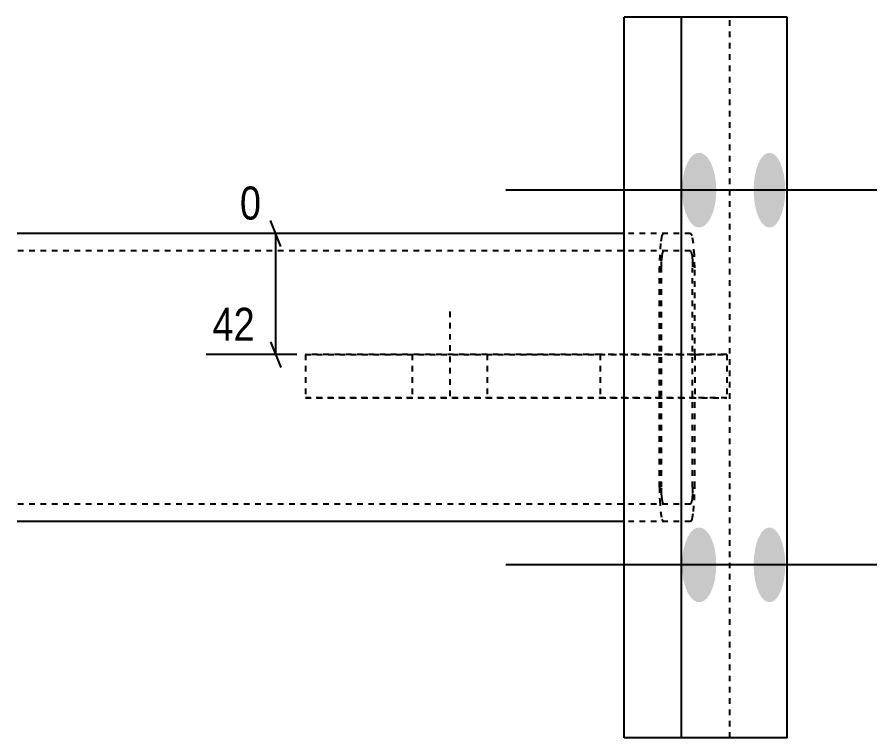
# Model space of a CAD drawing. Header units: millimetres. Extents: x 7 to 26412, y 5 to 885.
# Drawn here: x 11709.8 to 12007.8, y 7.2 to 257.2 of the extents above; entities that cross this region are included whole.
import ezdxf

# ---------------------------------------------------------------- set-up
doc = ezdxf.new("R2010")
doc.units = ezdxf.units.MM
doc.linetypes.add('DXK_LINE_DOT2', pattern=[3.9198, 1.9599, -1.9599])
doc.layers.add('MÅLSÆTNING', color=7, linetype='Continuous')
doc.layers.add('STÅL', color=7, linetype='Continuous')
doc.styles.add('Arial Narrow', font='ARIALN.TTF', dxfattribs={"height": 0.2})

msp = doc.modelspace()

# ---------------------------------------------------------------- hatches: boundary and pattern name
at = {"layer": 'STÅL', "linetype": 'Continuous'}
for points in [[(11940.31, 197.2), (11940.44, 199.9), (11940.82, 202.49), (11941.45, 204.84), (11942.28, 206.86), (11943.28, 208.46), (11944.41, 209.56), (11945.63, 210.13), (11946.87, 210.13), (11948.08, 209.56), (11949.22, 208.46), (11950.22, 206.86), (11951.05, 204.84), (11951.67, 202.49), (11952.06, 199.9), (11952.19, 197.2), (11952.06, 194.5), (11951.67, 191.91), (11951.05, 189.56), (11950.22, 187.54), (11949.22, 185.94), (11948.08, 184.84), (11946.87, 184.27), (11945.63, 184.27), (11944.41, 184.84), (11943.28, 185.94), (11942.28, 187.54), (11941.45, 189.56), (11940.82, 191.91), (11940.44, 194.5)], [(11965.14, 197.2), (11965.26, 199.9), (11965.61, 202.49), (11966.18, 204.84), (11966.95, 206.86), (11967.88, 208.46), (11968.93, 209.56), (11970.05, 210.13), (11971.2, 210.13), (11972.32, 209.56), (11973.37, 208.46), (11974.3, 206.86), (11975.06, 204.84), (11975.64, 202.49), (11975.99, 199.9), (11976.11, 197.2), (11975.99, 194.5), (11975.64, 191.91), (11975.06, 189.56), (11974.3, 187.54), (11973.37, 185.94), (11972.32, 184.84), (11971.2, 184.27), (11970.05, 184.27), (11968.93, 184.84), (11967.88, 185.94), (11966.95, 187.54), (11966.18, 189.56), (11965.61, 191.91), (11965.26, 194.5)], [(11940.31, 67.2), (11940.44, 69.9), (11940.82, 72.49), (11941.45, 74.84), (11942.28, 76.86), (11943.28, 78.46), (11944.41, 79.56), (11945.63, 80.13), (11946.87, 80.13), (11948.08, 79.56), (11949.22, 78.46), (11950.22, 76.86), (11951.05, 74.84), (11951.67, 72.49), (11952.06, 69.9), (11952.19, 67.2), (11952.06, 64.5), (11951.67, 61.91), (11951.05, 59.56), (11950.22, 57.54), (11949.22, 55.94), (11948.08, 54.84), (11946.87, 54.27), (11945.63, 54.27), (11944.41, 54.84), (11943.28, 55.94), (11942.28, 57.54), (11941.45, 59.56), (11940.82, 61.91), (11940.44, 64.5)], [(11965.14, 67.2), (11965.26, 69.9), (11965.61, 72.49), (11966.18, 74.84), (11966.95, 76.86), (11967.88, 78.46), (11968.93, 79.56), (11970.05, 80.13), (11971.2, 80.13), (11972.32, 79.56), (11973.37, 78.46), (11974.3, 76.86), (11975.06, 74.84), (11975.64, 72.49), (11975.99, 69.9), (11976.11, 67.2), (11975.99, 64.5), (11975.64, 61.91), (11975.06, 59.56), (11974.3, 57.54), (11973.37, 55.94), (11972.32, 54.84), (11971.2, 54.27), (11970.05, 54.27), (11968.93, 54.84), (11967.88, 55.94), (11966.95, 57.54), (11966.18, 59.56), (11965.61, 61.91), (11965.26, 64.5)]]:
    msp.add_hatch(color=96, dxfattribs=at).paths.add_polyline_path(points)

# ---------------------------------------------------------------- linework, layer by layer
at = {"layer": 'MÅLSÆTNING', "color": 7, "linetype": 'Continuous'}
for p, q in [((11801.23, 177.7), (11797.63, 186.7)), ((11808.84, 182.2), (11787.02, 182.2)), ((11799.43, 140.13), (11799.43, 182.2)), ((11797.63, 144.63), (11801.23, 135.63)), ((11806.78, 140.13), (11775.33, 140.13))]:
    msp.add_line(p, q, dxfattribs=at)
at = {"layer": 'STÅL', "color": 2, "linetype": 'Continuous'}
for p, q in [((11920.3, 7.2), (11920.3, 257.2)), ((11976.72, 257.2), (11920.3, 257.2)), ((11940.16, 7.2), (11940.16, 257.2)), ((11976.72, 7.2), (11976.72, 257.2)), ((11920.3, 182.2), (11709.78, 182.2)), ((11920.3, 82.2), (11709.78, 82.2)), ((11976.72, 7.2), (11920.3, 7.2))]:
    msp.add_line(p, q, dxfattribs=at)
at = {"layer": 'STÅL', "color": 7, "linetype": 'DXK_LINE_DOT2'}
for p, q in [((11956.87, 7.2), (11956.87, 257.2)), ((11943.25, 182.2), (11920.3, 182.2)), ((11933.92, 182.2), (11933.36, 181.29)), ((11943.81, 181.29), (11943.25, 182.2)), ((11933.36, 181.29), (11932.88, 178.69)), ((11944.29, 178.69), (11943.81, 181.29)), ((11943.25, 176.2), (11709.78, 176.2)), ((11932.88, 178.69), (11932.56, 174.79)), ((11933.64, 175.74), (11933.92, 176.2)), ((11943.25, 176.2), (11943.53, 175.74)), ((11944.61, 174.79), (11944.29, 178.69)), ((11932.56, 174.79), (11932.45, 170.2)), ((11933.24, 172.5), (11933.4, 174.44)), ((11933.4, 174.44), (11933.64, 175.74)), ((11943.53, 175.74), (11943.77, 174.44)), ((11943.77, 174.44), (11943.93, 172.5)), ((11944.72, 170.2), (11944.61, 174.79)), ((11932.45, 94.2), (11932.45, 170.2)), ((11933.18, 170.2), (11933.24, 172.5)), ((11933.18, 94.2), (11933.18, 170.2)), ((11943.93, 172.5), (11943.99, 170.2)), ((11943.99, 94.2), (11943.99, 170.2)), ((11944.72, 140.13), (11944.72, 170.2)), ((11809.78, 140.13), (11809.78, 140.13)), ((11809.78, 140.13), (11944.72, 140.13)), ((11911.91, 140.13), (11809.78, 140.13)), ((11809.78, 140.13), (11809.78, 125.13)), ((11955.82, 140.13), (11911.91, 140.13)), ((11911.91, 140.13), (11911.91, 125.13)), ((11944.72, 140.13), (11955.82, 140.13)), ((11944.72, 140.13), (11944.72, 125.13)), ((11955.82, 140.13), (11955.82, 125.13)), ((11944.72, 125.13), (11809.78, 125.13)), ((11809.78, 125.13), (11911.91, 125.13)), ((11911.91, 125.13), (11955.82, 125.13)), ((11955.82, 125.13), (11944.72, 125.13)), ((11944.72, 94.2), (11944.72, 125.13)), ((11932.45, 94.2), (11932.56, 89.61)), ((11933.24, 91.9), (11933.18, 94.2)), ((11943.99, 94.2), (11943.93, 91.9)), ((11944.61, 89.61), (11944.72, 94.2)), ((11932.56, 89.61), (11932.88, 85.71)), ((11933.4, 89.96), (11933.24, 91.9)), ((11933.64, 88.66), (11933.4, 89.96)), ((11943.77, 89.96), (11943.53, 88.66)), ((11943.93, 91.9), (11943.77, 89.96)), ((11944.29, 85.71), (11944.61, 89.61)), ((11943.25, 88.2), (11709.78, 88.2)), ((11933.92, 88.2), (11933.64, 88.66)), ((11943.53, 88.66), (11943.25, 88.2)), ((11932.88, 85.71), (11933.36, 83.11)), ((11943.81, 83.11), (11944.29, 85.71)), ((11943.25, 82.2), (11920.3, 82.2)), ((11933.36, 83.11), (11933.92, 82.2)), ((11943.25, 82.2), (11943.81, 83.11))]:
    msp.add_line(p, q, dxfattribs=at)
at = {"layer": 'STÅL', "color": 96, "linetype": 'Continuous'}
for p, q in [((11983.47, 197.2), (11879.25, 197.2)), ((12007.84, 197.2), (11903.63, 197.2)), ((11983.47, 67.2), (11879.25, 67.2)), ((12007.84, 67.2), (11903.63, 67.2))]:
    msp.add_line(p, q, dxfattribs=at)
at = {"layer": 'STÅL', "color": 96, "linetype": 'DXK_LINE_DOT2'}
for p, q in [((11859.78, 155.13), (11859.78, 125.13)), ((11846.78, 140.13), (11846.78, 125.13)), ((11872.78, 140.13), (11872.78, 125.13))]:
    msp.add_line(p, q, dxfattribs=at)

# ---------------------------------------------------------------- wipeouts: each hides what was drawn before it
at = {"color": 0, "linetype": 'Continuous'}
msp.add_wipeout([(11794.54, 142.53), (11794.54, 159.33), (11775.12, 159.33), (11775.12, 142.53)], dxfattribs=at).dxf.layer = 'MÅLSÆTNING'

# ---------------------------------------------------------------- next in the draw order: texts
at = {"layer": 'MÅLSÆTNING', "color": 3, "linetype": 'Continuous', "style": 'Arial Narrow'}
msp.add_text('42', height=11.453, dxfattribs=at).set_placement((11777.52, 144.93))

# ---------------------------------------------------------------- next in the draw order: wipeouts: each hides what was drawn before it
at = {"color": 0, "linetype": 'Continuous'}
msp.add_wipeout([(11796.73, 184.6), (11796.73, 201.4), (11784.62, 201.4), (11784.62, 184.6)], dxfattribs=at).dxf.layer = 'MÅLSÆTNING'

# ---------------------------------------------------------------- next in the draw order: texts
at = {"layer": 'MÅLSÆTNING', "color": 3, "linetype": 'Continuous', "style": 'Arial Narrow'}
msp.add_text('0', height=11.45, dxfattribs=at).set_placement((11787.02, 187))

doc.saveas('drawing.dxf')
